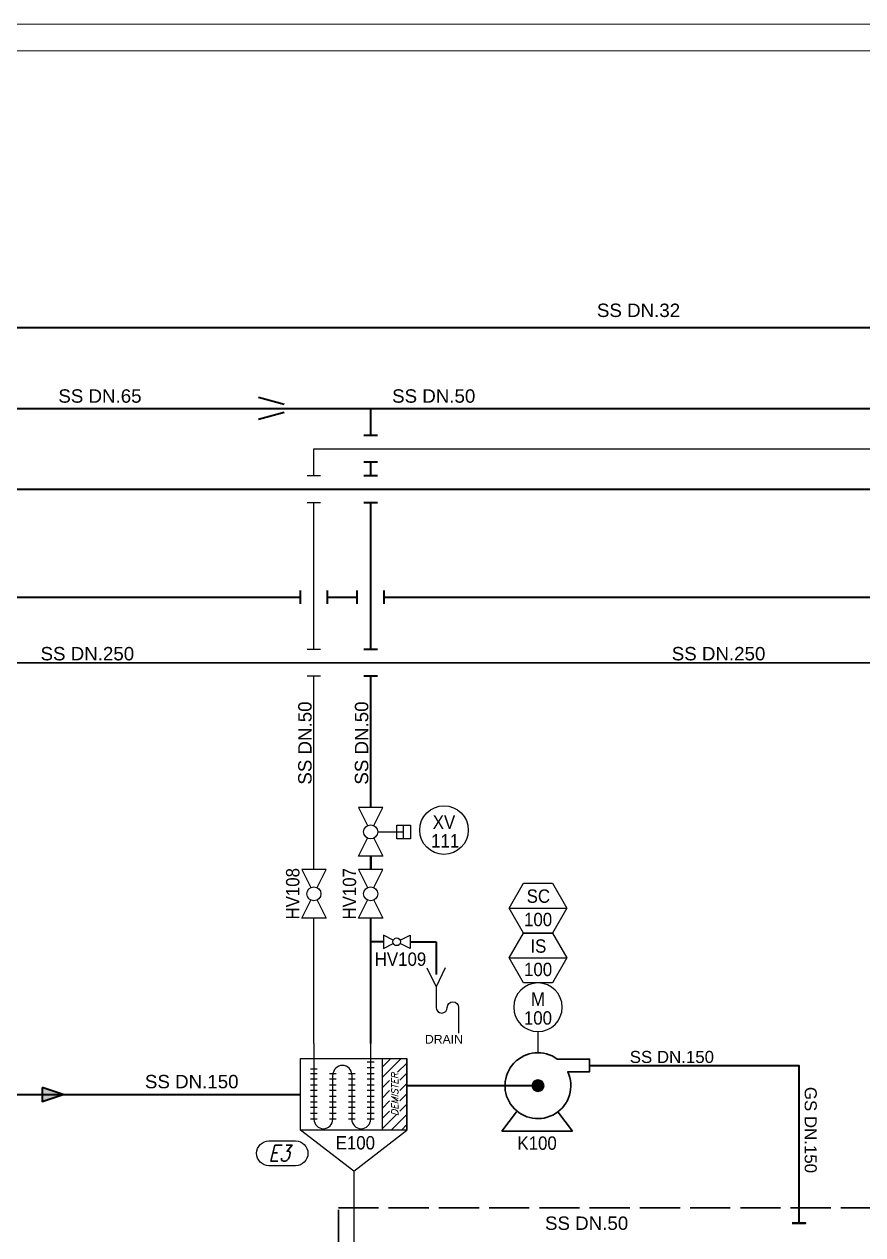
# Model space of a CAD drawing. Header units: millimetres. Extents: x 256 to 2599, y 626 to 1192.
# Drawn here: x 617.6 to 742.7, y 1010.9 to 1191.5 of the extents above; entities that cross this region are included whole.
import ezdxf
from ezdxf.enums import TextEntityAlignment as Align

# ---------------------------------------------------------------- set-up
doc = ezdxf.new("R2010")
doc.units = ezdxf.units.MM
doc.linetypes.add('AM_ISO02W050', pattern=[7.5, 6, -1.5])
for name, color, linetype, lineweight in [('-Aria', 7, 'Continuous', 30), ('-Testi', 7, 'Continuous', 35), ('Acqua di torre in', 170, 'Continuous', 35), ('Acqua refrigerata', 142, 'Continuous', 35), ('Apparecchiature', 7, 'Continuous', 30), ('LINEA - AZOTO', 151, 'Continuous', 35)]:
    doc.layers.add(name, color=color, linetype=linetype, lineweight=lineweight)
for name, color, linetype in [('-Pentano', 40, 'Continuous'), ('1', 7, 'Continuous'), ('5', 6, 'Continuous'), ('Acqua di torre out', 150, 'Continuous'), ('Tag', 7, 'Continuous')]:
    doc.layers.add(name, color=color, linetype=linetype)
doc.styles.add('ARIAL_090', font='arial.ttf', dxfattribs={"width": 0.9})
doc.styles.add('ROMANS', font='romans', dxfattribs={"oblique": 15})
doc.styles.get("Standard").update_dxf_attribs({"font": 'arial.ttf'})

# ---------------------------------------------------------------- blocks, each defined once
blk = doc.blocks.new('Tag_block')
at = {"color": 0, "linetype": 'ByBlock', "lineweight": -2}
blk.add_attdef('#(TargetObject.Tag)', text='', height=2.5, dxfattribs=at).set_placement((0, 0), align=Align.MIDDLE_CENTER)
blk = doc.blocks.new('*U5')
at = {"color": 0, "linetype": 'ByBlock', "lineweight": -2}
for start, end in [(0, 180), (180, 0)]:
    blk.add_arc((0, 0), 5, start, end, dxfattribs=at)
at = {"color": 0, "linetype": 'ByBlock', "lineweight": -2, "width": 0.9}
for tag, p in [('#(TargetObject.Type)', (0, 1.65)), ('#(TargetObject.LoopNumber)', (0, -1.65))]:
    blk.add_attdef(tag, text='', height=2.5, dxfattribs=at).set_placement(p, align=Align.MIDDLE_CENTER)
blk = doc.blocks.new('Valve Label_block')
at = {"color": 0, "linetype": 'ByBlock', "lineweight": -2, "width": 0.9}
blk.add_attdef('#(TargetObject.Size)', text='', height=2.5, dxfattribs=at).set_placement((0, 4.7625), align=Align.BOTTOM_CENTER)
blk.add_attdef('#(TargetObject.Tag)', text='', height=2.5, dxfattribs=at).set_placement((0, -4.7625), align=Align.TOP_CENTER)

msp = doc.modelspace()

# ---------------------------------------------------------------- hatches: boundary and pattern name
at = {"layer": '5', "true_color": 0xed1f24}
h = msp.add_hatch(dxfattribs=at)
h.set_pattern_fill('_U', color=240, scale=1.083333, angle=45, style=0, pattern_type=0)
h.set_pattern_definition([(45, (-315.3831, 643.9444), (-0.7660323, 0.7660323), [])])
h.paths.add_polyline_path([(674.69, 1026.5), (671.04, 1026.5), (671.04, 1037.17), (674.69, 1037.17)])
h.paths.add_polyline_path([(673.64, 1028.81), (672.1, 1028.81), (672.1, 1035.13), (673.64, 1035.13)], flags=16)
at = {"layer": 'Apparecchiature'}
h = msp.add_hatch(color=256, dxfattribs=at)
h.dxf.hatch_style = 1
h.paths.add_polyline_path([(695.11, 1033.13, 1), (693.39, 1033.13, 1)])
at = {"layer": 'LINEA - AZOTO'}
h = msp.add_hatch(color=256, dxfattribs=at)
h.dxf.hatch_style = 1
h.paths.add_polyline_path([(623.38, 1031.83), (620.25, 1032.88), (620.25, 1030.79), (623.38, 1031.83)])

# ---------------------------------------------------------------- linework, layer by layer
at = {"layer": '-Aria'}
msp.add_line((615, 1096.21), (932.95, 1096.21), dxfattribs=at)
at = {"layer": '-Pentano'}
msp.add_line((666.75, 1020.38), (666.75, 988.76), dxfattribs=at)
for p, q in [((674.2, 1069.98), (674.2, 1072.03)), ((670.33, 1071.01), (674.2, 1071.01)), ((677.68, 1050.72), (679.05, 1047.9)), ((660.81, 1039.43), (660.81, 1028.12)), ((669.28, 1028.12), (669.28, 1039.43)), ((670.99, 1037.17), (670.99, 1026.5)), ((661.31, 1035.59), (660.32, 1035.59)), ((669.78, 1036.62), (668.78, 1036.62)), ((669.78, 1035.77), (668.78, 1035.77)), ((661.31, 1034.92), (660.32, 1034.92)), ((661.31, 1034.08), (660.32, 1034.08)), ((664.13, 1034.92), (663.14, 1034.92)), ((664.13, 1034.08), (663.14, 1034.08)), ((663.64, 1028.12), (663.65, 1034.74)), ((666.96, 1034.92), (665.96, 1034.92)), ((666.96, 1034.08), (665.96, 1034.08)), ((666.47, 1034.74), (666.46, 1028.12)), ((669.78, 1034.92), (668.78, 1034.92)), ((669.78, 1034.08), (668.78, 1034.08)), ((661.31, 1033.23), (660.32, 1033.23)), ((661.31, 1032.39), (660.32, 1032.39)), ((664.13, 1033.23), (663.14, 1033.23)), ((664.13, 1032.39), (663.14, 1032.39)), ((666.96, 1033.23), (665.96, 1033.23)), ((666.96, 1032.39), (665.96, 1032.39)), ((669.78, 1033.23), (668.78, 1033.23)), ((669.78, 1032.39), (668.78, 1032.39)), ((661.31, 1031.54), (660.32, 1031.54)), ((661.31, 1030.69), (660.32, 1030.69)), ((661.31, 1029.85), (660.32, 1029.85)), ((664.13, 1031.54), (663.14, 1031.54)), ((664.13, 1030.69), (663.14, 1030.69)), ((664.13, 1029.85), (663.14, 1029.85)), ((666.96, 1031.54), (665.96, 1031.54)), ((666.96, 1030.69), (665.96, 1030.69)), ((666.96, 1029.85), (665.96, 1029.85)), ((669.78, 1031.54), (668.78, 1031.54)), ((669.78, 1030.69), (668.78, 1030.69)), ((669.78, 1029.85), (668.78, 1029.85)), ((661.31, 1029), (660.32, 1029)), ((661.31, 1028.15), (660.32, 1028.15)), ((664.13, 1029), (663.14, 1029)), ((664.13, 1028.15), (663.14, 1028.15)), ((666.96, 1029), (665.96, 1029)), ((666.96, 1028.15), (665.96, 1028.15)), ((669.78, 1029), (668.78, 1029)), ((669.78, 1028.15), (668.78, 1028.15)), ((666.75, 1020.38), (658.82, 1026.5)), ((666.75, 1020.38), (674.69, 1026.5))]:
    msp.add_line(p, q)
at = {"lineweight": 20}
for points in [[(256.47, 657.54), (256.47, 1191.54), (1097.47, 1191.54), (1097.47, 657.54)], [(271.09, 661.54), (271.09, 1187.54), (1093.47, 1187.54), (1093.47, 661.54)]]:
    msp.add_lwpolyline(points, close=True, dxfattribs=at)
for points in [[(669.75, 1071.94), (671.1, 1074.65), (667.46, 1074.65), (668.81, 1071.94)], [(669.75, 1070.07), (671.1, 1067.36), (667.46, 1067.36), (668.81, 1070.07)], [(661.28, 1062.7), (662.64, 1065.4), (658.99, 1065.4), (660.35, 1062.7)], [(669.75, 1062.7), (671.1, 1065.4), (667.46, 1065.4), (668.81, 1062.7)], [(661.28, 1060.82), (662.64, 1058.11), (658.99, 1058.11), (660.35, 1060.82)], [(669.75, 1060.82), (671.1, 1058.11), (667.46, 1058.11), (668.81, 1060.82)], [(672.66, 1054.86), (671.18, 1055.6), (671.18, 1053.6), (672.66, 1054.34)], [(673.68, 1054.86), (675.17, 1055.6), (675.17, 1053.6), (673.68, 1054.34)]]:
    msp.add_lwpolyline(points)
for points in [[(673.18, 1072.03), (675.22, 1072.03), (675.22, 1069.98), (673.18, 1069.98)], [(658.82, 1037.17), (674.69, 1037.17), (674.69, 1026.5), (658.82, 1026.5)]]:
    msp.add_lwpolyline(points, close=True)
msp.add_lwpolyline([(680.42, 1050.72), (679.05, 1047.9), (679.05, 1044.8, 1), (680.72, 1044.8, -1), (682.4, 1044.8), (682.4, 1040.99)], format="xyb")
for centre, radius in [((669.28, 1071.01), 1.05), ((660.81, 1061.76), 1.05), ((669.28, 1061.76), 1.05), ((673.17, 1054.6), 0.573)]:
    msp.add_circle(centre, radius)
for centre, start, end in [((665.06, 1034.74), 0, 180), ((662.22, 1028.12), 180, 0), ((667.87, 1028.12), 180, 0)]:
    msp.add_arc(centre, 1.41, start, end)
at = {"layer": '1'}
msp.add_lwpolyline([(654.1, 1024.88), (658.07, 1024.88, -1), (658.07, 1021.19), (654.1, 1021.19, -1)], format="xyb", close=True, dxfattribs=at)
at = {"layer": '5', "color": 1}
msp.add_line((674.69, 1026.5), (674.69, 1037.17), dxfattribs=at)
at = {"layer": '5', "linetype": 'AM_ISO02W050', "lineweight": 30}
msp.add_lwpolyline([(723.23, 666.29), (723.23, 830.72), (620.7, 830.72), (620.7, 986.12), (664.46, 986.12), (664.46, 1014.9), (747.75, 1014.9), (747.75, 993.8), (843.91, 993.8), (843.91, 1037.11), (952.27, 1037.11), (952.27, 890.86), (904.09, 890.86), (904.09, 844.62), (942.52, 844.62), (942.52, 809.18), (904.09, 809.18), (904.09, 666.29), (723.23, 666.29), (723.23, 830.72), (620.7, 830.72), (620.7, 986.12)], dxfattribs=at)
at = {"layer": 'Acqua di torre in'}
for p, q in [((656.39, 1134.79), (652.52, 1135.83)), ((305.1, 1134.2), (769.55, 1134.2)), ((656.39, 1133.61), (652.52, 1132.57)), ((669.28, 1130.16), (669.28, 1134.2)), ((670.28, 1130.16), (668.28, 1130.16)), ((670.28, 1126.17), (668.28, 1126.17)), ((670.28, 1126.17), (668.28, 1126.17)), ((669.28, 1124.12), (669.28, 1126.17)), ((670.28, 1124.12), (668.28, 1124.12)), ((670.28, 1120.13), (668.28, 1120.13)), ((669.28, 1098.21), (669.28, 1120.13)), ((670.28, 1098.21), (668.28, 1098.21)), ((670.28, 1098.21), (668.28, 1098.21)), ((670.28, 1094.22), (668.28, 1094.22)), ((670.28, 1094.22), (668.28, 1094.22)), ((669.28, 1074.65), (669.28, 1094.22)), ((669.28, 1065.45), (669.28, 1067.36)), ((669.28, 1067.36), (669.28, 1065.4)), ((669.28, 1039.43), (669.28, 1058.11)), ((671.18, 1054.6), (669.3, 1054.6)), ((675.17, 1054.6), (679.05, 1054.6)), ((679.05, 1054.6), (679.05, 1049.74))]:
    msp.add_line(p, q, dxfattribs=at)
at = {"layer": 'Acqua di torre out'}
for p, q in [((660.81, 1128.16), (930.96, 1128.16)), ((660.81, 1124.12), (660.81, 1128.16)), ((661.81, 1124.12), (659.82, 1124.12)), ((661.81, 1124.12), (659.82, 1124.12)), ((670.28, 1124.12), (668.28, 1124.12)), ((661.81, 1120.13), (659.82, 1120.13)), ((661.81, 1120.13), (659.82, 1120.13)), ((660.81, 1098.21), (660.81, 1120.13)), ((670.28, 1120.13), (668.28, 1120.13)), ((661.81, 1098.21), (659.82, 1098.21)), ((661.81, 1098.21), (659.82, 1098.21)), ((661.81, 1094.22), (659.82, 1094.22)), ((661.81, 1094.22), (659.82, 1094.22)), ((660.81, 1065.4), (660.81, 1094.22)), ((660.81, 1039.43), (660.81, 1058.11))]:
    msp.add_line(p, q, dxfattribs=at)
at = {"layer": 'Acqua refrigerata'}
msp.add_line((305.1, 1146.28), (825.62, 1146.28), dxfattribs=at)
at = {"layer": 'Apparecchiature'}
msp.add_lwpolyline([(697.14, 1037.1), (701.96, 1037.1), (701.96, 1035.2), (698.7, 1035.2, -7.870393)], format="xyb", close=True, dxfattribs=at)
msp.add_lwpolyline([(697.22, 1029.21), (699.39, 1026.36), (688.88, 1026.36), (691.05, 1029.21)], dxfattribs=at)
msp.add_circle((694.25, 1033.13), 0.858, dxfattribs=at)
at = {"layer": 'LINEA - AZOTO'}
for p, q in [((305.1, 1122.13), (930.96, 1122.13)), ((554.17, 1106.04), (658.82, 1106.04)), ((658.82, 1105.04), (658.82, 1107.04)), ((658.82, 1105.04), (658.82, 1107.04)), ((662.81, 1105.04), (662.81, 1107.04)), ((662.81, 1105.04), (662.81, 1107.04)), ((662.81, 1106.04), (667.28, 1106.04)), ((667.28, 1105.04), (667.28, 1107.04)), ((667.28, 1105.04), (667.28, 1107.04)), ((671.27, 1105.04), (671.27, 1107.04)), ((671.27, 1105.04), (671.27, 1107.04)), ((671.27, 1106.04), (753.92, 1106.04)), ((471.7, 1031.83), (658.82, 1031.83)), ((694.25, 1033.13), (674.69, 1033.13))]:
    msp.add_line(p, q, dxfattribs=at)
msp.add_lwpolyline([(701.96, 1036.15), (733.19, 1036.15), (733.19, 1012.62)], dxfattribs=at)
for points in [[(620.25, 1032.88), (620.25, 1030.79), (623.38, 1031.83)], [(732.2, 1012.62), (734.19, 1012.62)]]:
    msp.add_lwpolyline(points, close=True, dxfattribs=at)
at = {"layer": 'Tag'}
for p, q in [((689.95, 1059.64), (698.55, 1059.64)), ((689.95, 1052.19), (698.55, 1052.19)), ((694.25, 1041.22), (694.25, 1038.04))]:
    msp.add_line(p, q, dxfattribs=at)
for points in [[(689.95, 1059.64), (692.1, 1063.36), (696.4, 1063.36), (698.55, 1059.64), (696.4, 1055.91), (692.1, 1055.91)], [(689.95, 1052.19), (692.1, 1055.91), (696.4, 1055.91), (698.55, 1052.19), (696.4, 1048.46), (692.1, 1048.46)]]:
    msp.add_lwpolyline(points, close=True, dxfattribs=at)

# ---------------------------------------------------------------- block references
ref = msp.add_blockref('*U5', (680.22, 1071.27), dxfattribs=dict(at, xscale=-0.7246990090098623, yscale=0.7246990090098623, zscale=0.7246990090098623, rotation=359.9999999999994))
ref.add_attrib('#(TargetObject.Type)', 'XV', dxfattribs={"layer": '0', "color": 0, "linetype": 'ByBlock', "lineweight": -2, "ltscale": 2, "height": 2, "rotation": 360, "style": 'ARIAL_090', "width": 0.9}).set_placement((680.22, 1072.46), align=Align.MIDDLE)
ref.add_attrib('#(TargetObject.LoopNumber)', '111', dxfattribs={"layer": '0', "color": 0, "linetype": 'ByBlock', "lineweight": -2, "ltscale": 2, "height": 2, "rotation": 360, "style": 'ARIAL_090', "width": 0.9}).set_placement((678.31, 1068.07), align=Align.BOTTOM_LEFT)
ref = msp.add_blockref('Tag_block', (658.67, 1061.77), dxfattribs=dict(at, xscale=-0.02812457149191088, yscale=0.02812457149191088, zscale=0.02812457149191088, rotation=269.9999999999994))
ref.add_attrib('#(TargetObject.Tag)', 'HV108', dxfattribs={"layer": '0', "color": 0, "linetype": 'ByBlock', "lineweight": -2, "ltscale": 2, "height": 2, "rotation": 90, "style": 'ARIAL_090', "width": 0.9}).set_placement((656.64, 1061.77), align=Align.TOP_CENTER)
ref = msp.add_blockref('Tag_block', (667.14, 1061.77), dxfattribs=dict(at, xscale=-0.02812457149191088, yscale=0.02812457149191088, zscale=0.02812457149191088, rotation=269.9999999999994))
ref.add_attrib('#(TargetObject.Tag)', 'HV107', dxfattribs={"layer": '0', "color": 0, "linetype": 'ByBlock', "lineweight": -2, "ltscale": 2, "height": 2, "rotation": 90, "style": 'ARIAL_090', "width": 0.9}).set_placement((665.11, 1061.77), align=Align.TOP_CENTER)
ref = msp.add_blockref('Valve Label_block', (694.31, 1063.3), dxfattribs=dict(at, xscale=0.1838663350828232, yscale=0.1838663350828232, zscale=0.1838663350828232))
ref.add_attrib('#(TargetObject.Tag)', 'SC', dxfattribs={"layer": '0', "color": 0, "linetype": 'ByBlock', "lineweight": -2, "ltscale": 2, "height": 2, "style": 'ARIAL_090', "width": 0.9}).set_placement((694.31, 1062.42), align=Align.TOP_CENTER)
ref = msp.add_blockref('Valve Label_block', (694.27, 1059.58), dxfattribs=dict(at, xscale=0.1378997513121174, yscale=0.1378997513121174, zscale=0.1378997513121174))
ref.add_attrib('#(TargetObject.Tag)', '100', dxfattribs={"layer": '0', "color": 0, "linetype": 'ByBlock', "lineweight": -2, "ltscale": 2, "height": 2, "style": 'ARIAL_090', "width": 0.9}).set_placement((694.27, 1058.93), align=Align.TOP_CENTER)
ref = msp.add_blockref('Valve Label_block', (694.31, 1055.85), dxfattribs=dict(at, xscale=0.1838663350828232, yscale=0.1838663350828232, zscale=0.1838663350828232))
ref.add_attrib('#(TargetObject.Tag)', 'IS', dxfattribs={"layer": '0', "color": 0, "linetype": 'ByBlock', "lineweight": -2, "ltscale": 2, "height": 2, "style": 'ARIAL_090', "width": 0.9}).set_placement((694.31, 1054.97), align=Align.TOP_CENTER)
ref = msp.add_blockref('Tag_block', (673.73, 1053.01), dxfattribs=dict(at, xscale=0.02812457149191088, yscale=0.02812457149191088, zscale=0.02812457149191088))
ref.add_attrib('#(TargetObject.Tag)', 'HV109', dxfattribs={"layer": '0', "color": 0, "linetype": 'ByBlock', "lineweight": -2, "ltscale": 2, "height": 2, "style": 'ARIAL_090', "width": 0.9}).set_placement((673.73, 1053.01), align=Align.TOP_CENTER)
ref = msp.add_blockref('Valve Label_block', (694.27, 1052.13), dxfattribs=dict(at, xscale=0.1378997513121174, yscale=0.1378997513121174, zscale=0.1378997513121174))
ref.add_attrib('#(TargetObject.Tag)', '100', dxfattribs={"layer": '0', "color": 0, "linetype": 'ByBlock', "lineweight": -2, "ltscale": 2, "height": 2, "style": 'ARIAL_090', "width": 0.9}).set_placement((694.27, 1051.48), align=Align.TOP_CENTER)
ref = msp.add_blockref('*U5', (694.25, 1044.84), dxfattribs=dict(at, xscale=0.7246990090098623, yscale=0.7246990090098623, zscale=0.7246990090098623))
ref.add_attrib('#(TargetObject.Type)', 'M', dxfattribs={"layer": '0', "color": 0, "linetype": 'ByBlock', "lineweight": -2, "ltscale": 2, "height": 2, "style": 'ARIAL_090', "width": 0.9}).set_placement((694.25, 1046.04), align=Align.MIDDLE)
ref.add_attrib('#(TargetObject.LoopNumber)', '100', dxfattribs={"layer": '0', "color": 0, "linetype": 'ByBlock', "lineweight": -2, "ltscale": 2, "height": 2, "style": 'ARIAL_090', "width": 0.9}).set_placement((692.15, 1041.64), align=Align.BOTTOM_LEFT)
ref = msp.add_blockref('Tag_block', (666.99, 1025.61), dxfattribs=dict(at, xscale=0.02812457149191088, yscale=0.02812457149191088, zscale=0.02812457149191088))
ref.add_attrib('#(TargetObject.Tag)', 'E100', dxfattribs={"layer": '0', "color": 0, "linetype": 'ByBlock', "lineweight": -2, "ltscale": 2, "height": 2, "style": 'ARIAL_090', "width": 0.9}).set_placement((666.99, 1025.61), align=Align.TOP_CENTER)
ref = msp.add_blockref('Tag_block', (694.12, 1025.56), dxfattribs=dict(at, xscale=0.02812457149191088, yscale=0.02812457149191088, zscale=0.02812457149191088))
ref.add_attrib('#(TargetObject.Tag)', 'K100', dxfattribs={"layer": '0', "color": 0, "linetype": 'ByBlock', "lineweight": -2, "ltscale": 2, "height": 2, "style": 'ARIAL_090', "width": 0.9}).set_placement((694.12, 1025.56), align=Align.TOP_CENTER)

# ---------------------------------------------------------------- texts
at = {"layer": '-Testi', "attachment_point": 1}
for s, insert, char_height, width in [('SS DN.32', (703.05, 1149.84), 2, 14.6372), ('SS DN.65', (622.66, 1137.05), 2, 14.6372), ('SS DN.50', (672.48, 1137.05), 2, 14.6372), ('SS DN.250', (620, 1098.6), 2, 14.6372), ('SS DN.250', (714.22, 1098.6), 2, 14.6372), ('SS DN.150', (707.95, 1038.32), 1.8, 22.5094), ('SS DN.150', (635.58, 1034.74), 2, 19.5715), ('SS DN.50', (695.3, 1013.61), 2, 19.5715)]:
    msp.add_mtext(s, dxfattribs=dict(at, insert=insert, char_height=char_height, width=width))
for s, insert, char_height, width, rotation in [('SS DN.50', (658.46, 1078.05), 2, 14.6372, 90), ('SS DN.50', (666.92, 1078.05), 2, 14.6372, 90), ('GS DN.150', (735.86, 1032.95), 1.8, 22.5094, 270)]:
    msp.add_mtext(s, dxfattribs=dict(at, insert=insert, char_height=char_height, width=width, rotation=rotation))
msp.add_text('DRAIN', height=1.3).set_placement((677.39, 1039.41))
at = {"style": 'ROMANS', "oblique": 15}
msp.add_text('DEMISTER', height=1.011, rotation=90, dxfattribs=at).set_placement((672.87, 1031.83), align=Align.MIDDLE_CENTER)
at = {"style": 'ROMANS', "oblique": 15, "width": 0.8}
msp.add_text('E3', height=2.401, dxfattribs=at).set_placement((655.63, 1021.87), align=Align.CENTER)

doc.saveas('drawing.dxf')
